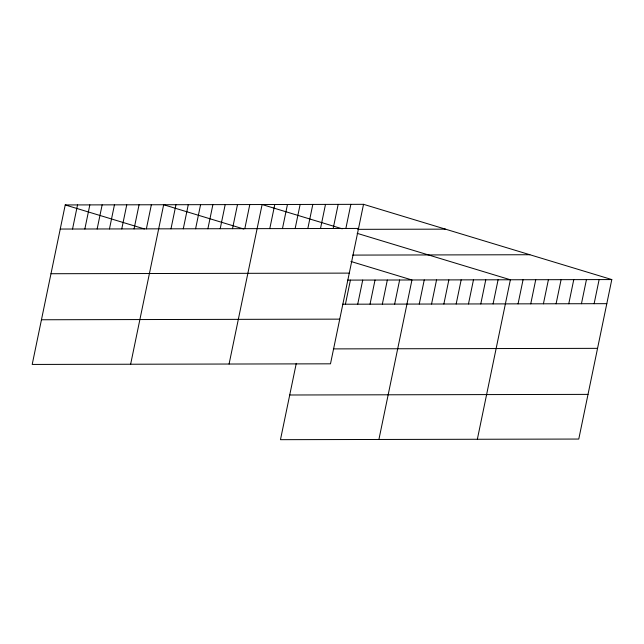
<?xml version="1.0" encoding="UTF-8"?>
<svg xmlns="http://www.w3.org/2000/svg" width="644" height="644" viewBox="0 0 644 644"><rect width="100%" height="100%" fill="white"/><g stroke="black" fill="none" stroke-linecap="round" stroke-linejoin="round"><path stroke-width="0.97" d="M363.53 204.325L65.229 204.945L32.2 364.44L330.493 363.82L363.53 204.325L611.8 279.56L578.771 439.055L280.47 439.675L296.28 363.353M72.539 229.023L77.538 204.913M84.847 228.998L89.838 204.889M97.147 228.974L102.146 204.864M109.456 228.95L114.447 204.84M121.764 228.926L126.755 204.816M134.065 228.902L139.056 204.792M146.373 228.87L151.364 204.76M130.635 364.23L163.665 204.736L243.778 229.014M170.982 228.821L175.973 204.712M183.282 228.797L188.273 204.687M195.591 228.773L200.582 204.663M207.891 228.749L212.89 204.639M220.2 228.725L225.191 204.615M232.5 228.692L237.499 204.583M244.809 228.668L249.8 204.559M229.079 364.029L262.108 204.534L342.214 228.813M269.788 228.62L274.787 204.51M282.466 228.596L287.457 204.486M295.145 228.564L300.136 204.454M307.824 228.54L312.815 204.43M320.503 228.515L325.494 204.406M333.181 228.491L338.172 204.381M345.86 228.459L350.851 204.349M345.426 304.209L350.417 280.1M357.726 304.185L362.725 280.076M370.034 304.161L375.025 280.051M382.343 304.137L387.334 280.027M394.643 304.113L399.634 280.003M378.913 439.474L411.943 279.979L350.948 261.488M419.252 304.057L424.243 279.947M431.561 304.032L436.551 279.923M443.861 304.008L448.852 279.899M456.169 303.984L461.16 279.874M468.47 303.96L473.469 279.85M480.778 303.936L485.769 279.826M493.079 303.904L498.078 279.794M477.349 439.264L510.378 279.77L357.17 233.345M518.066 303.855L523.057 279.746M530.745 303.831L535.736 279.721M543.415 303.807L548.414 279.697M556.094 303.775L561.093 279.665M568.773 303.751L573.764 279.641M581.452 303.727L586.442 279.617M594.13 303.702L599.121 279.593M60.238 229.047L358.531 228.435M357.686 229.336L445.455 229.151M352.727 255.096L529.867 254.734M50.989 273.724L349.281 273.112M347.575 280.108L611.8 279.56M342.584 304.218L606.809 303.67M41.449 319.762L339.75 319.142M333.334 348.895L597.552 348.348M289.728 394.997L588.02 394.378M65.229 204.945L144.433 228.942"/></g></svg>
